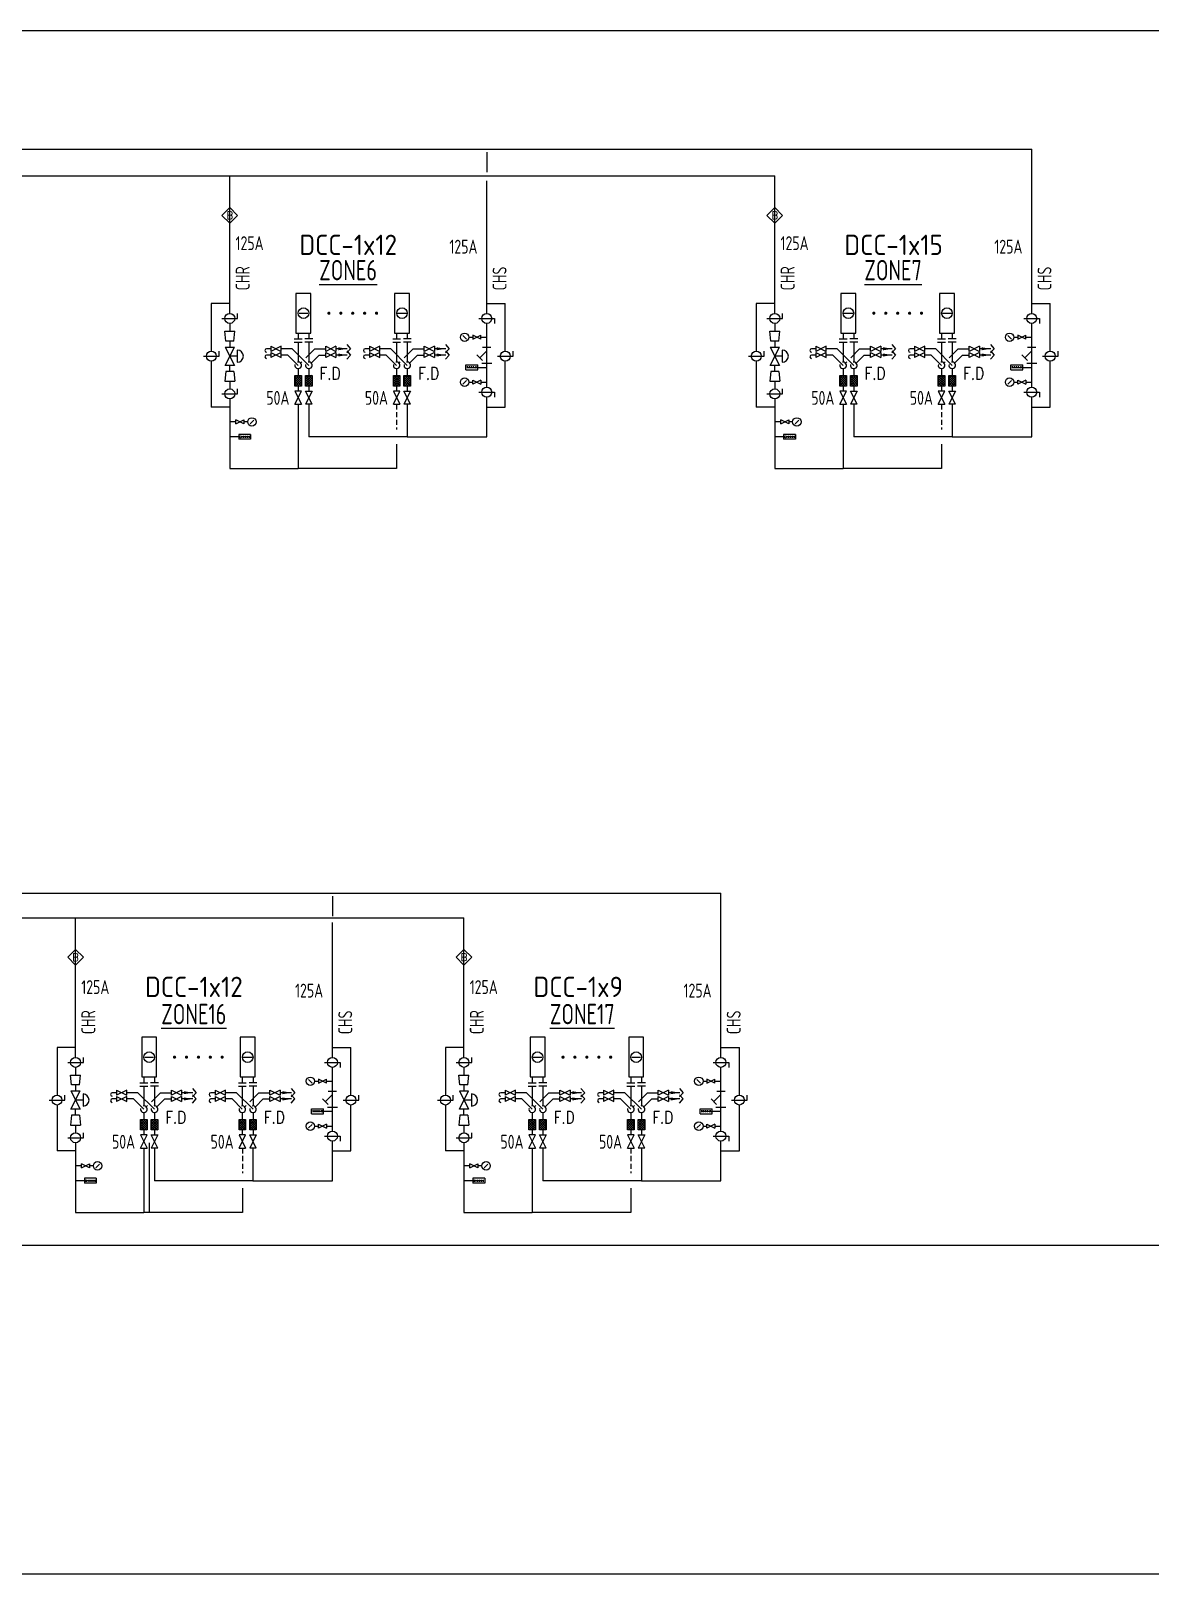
# Model space of a CAD drawing. Header units: millimetres. Extents: x 4929 to 7191, y -208 to 1486.
# Drawn here: x 5964.9 to 6239.9, y 722.6 to 1101.9 of the extents above; entities that cross this region are included whole.
import ezdxf
from ezdxf.enums import TextEntityAlignment as Align

# ---------------------------------------------------------------- set-up
doc = ezdxf.new("R2010")
doc.units = ezdxf.units.MM
doc.linetypes.add('HIDDEN', pattern=[9.525, 6.35, -3.175])
doc.linetypes.add('HIDDEN2', pattern=[0.1875, 0.125, -0.0625])
for name, color, linetype in [('0-CHR-中溫', 30, 'Continuous'), ('0-CHS-中溫', 3, 'Continuous'), ('A-DETL-01', 1, 'Continuous'), ('M-CEQPM-TEXT', 3, 'Continuous'), ('M-CPIPE-TEXT', 3, 'Continuous'), ('M-CPIPE-VAVE', 2, 'Continuous'), ('M-CWTR-PIPE', 130, 'Continuous'), ('M-HVAC-CMAH', 3, 'Continuous'), ('M-PIPE-CHWR20', 110, 'Continuous'), ('U-PCW-VALVE', 2, 'Continuous')]:
    doc.layers.add(name, color=color, linetype=linetype)
doc.styles.add('AA-TXT', font='isocp.shx', dxfattribs={"bigfont": 'chineset.shx'})
doc.styles.add('STDTEXT', font='simplex.shx', dxfattribs={"bigfont": 'china.shx'})

# ---------------------------------------------------------------- blocks, each defined once
blk = doc.blocks.new('DIM3')
blk.add_solid([(40, -6.7), (40, 6.7), (0, 0)])
blk = doc.blocks.new('DCC PIPE')
at = {"layer": 'U-PCW-VALVE'}
h = blk.add_hatch(dxfattribs=at)
h.set_pattern_fill('ANSI37', color=256, scale=2.66144, angle=90, style=0)
h.set_pattern_definition([(135, (188.80367, -130.49455), (-0.2352403, -0.2352403), []), (225, (188.80367, -130.49455), (0.2352403, -0.2352403), [])])
h.paths.add_polyline_path([(-0.67, 3.67), (-0.67, 5.8), (0.67, 5.8), (0.67, 3.67)])
h = blk.add_hatch(dxfattribs=at)
h.set_pattern_fill('ANSI37', color=256, scale=2.66144, angle=90, style=0)
h.set_pattern_definition([(135, (190.9487, -130.49455), (-0.2352403, -0.2352403), []), (225, (190.9487, -130.49455), (0.2352403, -0.2352403), [])])
h.paths.add_polyline_path([(1.48, 3.67), (1.48, 5.8), (2.81, 5.8), (2.81, 3.67)])
h = blk.add_hatch(dxfattribs=at)
h.set_pattern_fill('ANSI37', color=256, scale=2.66144, angle=90, style=0)
h.set_pattern_definition([(135, (208.65864, -130.49455), (-0.2352403, -0.2352403), []), (225, (208.65864, -130.49455), (0.2352403, -0.2352403), [])])
h.paths.add_polyline_path([(19.19, 3.67), (19.19, 5.8), (20.52, 5.8), (20.52, 3.67)])
h = blk.add_hatch(dxfattribs=at)
h.set_pattern_fill('ANSI37', color=256, scale=2.66144, angle=90, style=0)
h.set_pattern_definition([(135, (210.80367, -130.49455), (-0.2352403, -0.2352403), []), (225, (210.80367, -130.49455), (0.2352403, -0.2352403), [])])
h.paths.add_polyline_path([(21.33, 3.67), (21.33, 5.8), (22.67, 5.8), (22.67, 3.67)])
at = {"layer": '0-CHR-中溫', "ltscale": 1000}
for p, q in [((0, 12.53), (0, 8.51)), ((19.85, 12.53), (19.85, 8.51)), ((0, 7.18), (0, 5.8)), ((19.85, 7.18), (19.85, 5.8)), ((0, 3.67), (0, 2.67)), ((19.85, 3.67), (19.85, 2.67))]:
    blk.add_line(p, q, dxfattribs=at)
for centre in [(0, 7.84), (19.85, 7.84)]:
    blk.add_arc(centre, 0.667, 167.3219, 102.6781, dxfattribs=at)
at = {"layer": '0-CHS-中溫', "ltscale": 1000}
for p, q in [((2.15, 12.53), (2.15, 8.51)), ((22, 12.53), (22, 8.51)), ((2.15, 7.18), (2.15, 5.8)), ((22, 7.18), (22, 5.8)), ((2.15, 3.67), (2.15, 2.67)), ((22, 3.67), (22, 2.67))]:
    blk.add_line(p, q, dxfattribs=at)
for centre in [(2.15, 7.84), (22, 7.84)]:
    blk.add_arc(centre, 0.667, 167.3219, 102.6781, dxfattribs=at)
at = {"layer": 'M-CPIPE-VAVE'}
for p, q in [((-5.47, 11.18), (-6.35, 11.18)), ((-5.47, 9.92), (-6.35, 9.92)), ((-3.4, 11.7), (-5.47, 10.66)), ((-5.47, 11.7), (-3.4, 10.66)), ((-5.47, 11.7), (-5.47, 10.66)), ((-3.4, 10.44), (-5.47, 9.41)), ((-5.47, 10.44), (-3.4, 9.41)), ((-5.47, 10.44), (-5.47, 9.41)), ((-3.4, 10.66), (-3.4, 11.7)), ((-1.19, 11.18), (-3.4, 11.18)), ((-3.4, 9.41), (-3.4, 10.44)), ((-2.08, 9.92), (-3.4, 9.92)), ((0, 7.84), (-2.08, 9.92)), ((2.15, 7.84), (-1.19, 11.18)), ((1.53, 9.37), (3.34, 11.18)), ((2.62, 8.31), (4.23, 9.92)), ((3.34, 11.18), (5.55, 11.18)), ((4.23, 9.92), (5.55, 9.92)), ((5.55, 10.66), (5.55, 11.7)), ((7.62, 11.7), (5.55, 10.66)), ((5.55, 11.7), (7.62, 10.66)), ((5.55, 9.41), (5.55, 10.44)), ((7.62, 10.44), (5.55, 9.41)), ((5.55, 10.44), (7.62, 9.41)), ((7.62, 11.7), (7.62, 10.66)), ((9.89, 11.18), (7.62, 11.18)), ((7.62, 10.44), (7.62, 9.41)), ((9.89, 9.92), (7.62, 9.92)), ((9.81, 12.03), (10.58, 11.18)), ((9.81, 10.33), (10.58, 11.18)), ((9.81, 10.77), (10.58, 9.92)), ((9.81, 9.07), (10.58, 9.92)), ((14.38, 11.18), (13.5, 11.18)), ((14.38, 9.92), (13.5, 9.92)), ((16.45, 11.7), (14.38, 10.66)), ((14.38, 11.7), (16.45, 10.66)), ((14.38, 11.7), (14.38, 10.66)), ((16.45, 10.44), (14.38, 9.41)), ((14.38, 10.44), (16.45, 9.41)), ((14.38, 10.44), (14.38, 9.41)), ((16.45, 10.66), (16.45, 11.7)), ((18.66, 11.18), (16.45, 11.18)), ((16.45, 9.41), (16.45, 10.44)), ((17.77, 9.92), (16.45, 9.92)), ((19.85, 7.84), (17.77, 9.92)), ((22, 7.84), (18.66, 11.18)), ((21.38, 9.37), (23.19, 11.18)), ((22.47, 8.31), (24.08, 9.92)), ((23.19, 11.18), (25.4, 11.18)), ((24.08, 9.92), (25.4, 9.92)), ((25.4, 10.66), (25.4, 11.7)), ((27.47, 11.7), (25.4, 10.66)), ((25.4, 11.7), (27.47, 10.66)), ((25.4, 9.41), (25.4, 10.44)), ((27.47, 10.44), (25.4, 9.41)), ((25.4, 10.44), (27.47, 9.41)), ((27.47, 11.7), (27.47, 10.66)), ((29.74, 11.18), (27.47, 11.18)), ((27.47, 10.44), (27.47, 9.41)), ((29.74, 9.92), (27.47, 9.92)), ((29.67, 12.03), (30.44, 11.18)), ((29.67, 10.33), (30.44, 11.18)), ((29.67, 10.77), (30.44, 9.92)), ((29.67, 9.07), (30.44, 9.92)), ((0.47, 8.31), (0.74, 8.58)), ((20.33, 8.31), (20.59, 8.58))]:
    blk.add_line(p, q, dxfattribs=at)
for centre in [(-6.35, 10.83), (-6.35, 9.57), (13.5, 10.83), (13.5, 9.57)]:
    blk.add_arc(centre, 0.35, 90, 270, dxfattribs=at)
at = {"layer": 'M-CWTR-PIPE'}
for p, q in [((0.18, 18.35), (1.96, 18.35)), ((20.04, 18.35), (21.82, 18.35)), ((-0.8, 13.17), (0.8, 13.17)), ((0, 14.35), (0, 13.17)), ((2.95, 13.17), (1.35, 13.17)), ((2.15, 14.35), (2.15, 13.17)), ((19.05, 13.17), (20.65, 13.17)), ((19.85, 14.35), (19.85, 13.17)), ((22.8, 13.17), (21.2, 13.17)), ((22, 14.35), (22, 13.17))]:
    blk.add_line(p, q, dxfattribs=at)
for points in [[(2.57, 14.35), (2.57, 22.35), (-0.43, 22.35), (-0.43, 14.35)], [(22.43, 14.35), (22.43, 22.35), (19.43, 22.35), (19.43, 14.35)]]:
    blk.add_lwpolyline(points, close=True, dxfattribs=at)
for centre in [(1.07, 18.35), (20.93, 18.35)]:
    blk.add_circle(centre, 1.07, dxfattribs=at)
at = {"layer": 'M-HVAC-CMAH', "const_width": 0.32}
for points in [[(6.36, 18.34, 1), (6.04, 18.34, 1)], [(8.76, 18.34, 1), (8.44, 18.34, 1)], [(11.16, 18.34, 1), (10.84, 18.34, 1)], [(13.56, 18.34, 1), (13.24, 18.34, 1)], [(15.96, 18.34, 1), (15.64, 18.34, 1)]]:
    blk.add_lwpolyline(points, format="xyb", close=True, dxfattribs=at)
at = {"layer": 'U-PCW-VALVE'}
for p, q in [((-0.8, 12.53), (0.8, 12.53)), ((2.95, 12.53), (1.35, 12.53)), ((19.05, 12.53), (20.65, 12.53)), ((22.8, 12.53), (21.2, 12.53)), ((-0.67, 5.8), (0.67, 5.8)), ((-0.67, 3.67), (-0.67, 5.8)), ((0.67, 3.67), (-0.67, 3.67)), ((0.67, 5.8), (0.67, 3.67)), ((1.48, 5.8), (2.81, 5.8)), ((1.48, 3.67), (1.48, 5.8)), ((2.81, 3.67), (1.48, 3.67)), ((2.81, 5.8), (2.81, 3.67)), ((19.19, 5.8), (20.52, 5.8)), ((19.19, 3.67), (19.19, 5.8)), ((20.52, 3.67), (19.19, 3.67)), ((20.52, 5.8), (20.52, 3.67)), ((21.33, 5.8), (22.67, 5.8)), ((21.33, 3.67), (21.33, 5.8)), ((22.67, 3.67), (21.33, 3.67)), ((22.67, 5.8), (22.67, 3.67)), ((0.67, 2.67), (-0.67, 2.67)), ((-0.67, 0), (0.67, 2.67)), ((-0.67, 2.67), (0.67, 0)), ((-0.67, 0), (0.67, 0)), ((1.48, 2.67), (2.81, 2.67)), ((2.81, 2.67), (1.48, 0)), ((2.81, 0), (1.48, 2.67)), ((2.81, 0), (1.48, 0)), ((20.52, 2.67), (19.19, 2.67)), ((19.19, 2.67), (20.52, 0)), ((19.19, 0), (20.52, 2.67)), ((19.19, 0), (20.52, 0)), ((21.33, 2.67), (22.67, 2.67)), ((22.67, 0), (21.33, 2.67)), ((22.67, 2.67), (21.33, 0)), ((22.67, 0), (21.33, 0))]:
    blk.add_line(p, q, dxfattribs=at)
at = {"layer": 'M-CPIPE-VAVE', "linetype": 'HIDDEN2', "xscale": -0.04545454545450411, "yscale": 0.04545454545450411, "zscale": 0.045454545454545}
for p in [(9.89, 11.18), (9.89, 9.92), (29.74, 11.18), (29.74, 9.92)]:
    blk.add_blockref('DIM3', p, dxfattribs=at)

msp = doc.modelspace()

# ---------------------------------------------------------------- linework, layer by layer
at = {"layer": '0-CHR-中溫', "ltscale": 1000}
for p, q in [((5183.71, 1066.26), (6147.72, 1066.27)), ((5254.02, 1066.26), (6147.73, 1066.26)), ((6013.8, 1032.41), (6013.8, 1066.28)), ((6147.72, 1032.41), (6147.72, 1066.27)), ((6009.26, 1034.88), (6009.26, 1023.18)), ((6013.8, 1034.88), (6009.26, 1034.88)), ((6143.17, 1034.88), (6143.17, 1023.18)), ((6147.72, 1034.88), (6143.17, 1034.88)), ((6013.8, 1030), (6013.8, 1028.12)), ((6147.72, 1030), (6147.72, 1028.12)), ((6013.8, 1025.68), (6013.8, 1024.21)), ((6147.72, 1025.68), (6147.72, 1024.21)), ((6009.26, 1020.74), (6009.26, 1009.45)), ((6143.17, 1020.74), (6143.17, 1009.45)), ((6013.8, 1018.23), (6013.8, 1019.7)), ((6147.72, 1018.23), (6147.72, 1019.7)), ((6013.8, 1015.79), (6013.8, 1013.91)), ((6147.72, 1015.79), (6147.72, 1013.91)), ((6013.8, 1009.45), (6009.26, 1009.45)), ((6013.8, 1011.47), (6013.8, 994.33)), ((6030.59, 1010.14), (6030.59, 994.33)), ((6147.72, 1009.45), (6143.17, 1009.45)), ((6147.72, 1011.47), (6147.72, 994.33)), ((6164.5, 1010.14), (6164.5, 994.33)), ((6054.8, 1000.3), (6054.8, 994.33)), ((6188.71, 1000.3), (6188.71, 994.33)), ((6013.8, 994.33), (6030.59, 994.33)), ((6054.8, 994.33), (6030.59, 994.33)), ((6147.72, 994.33), (6164.5, 994.33)), ((6188.71, 994.33), (6164.5, 994.33)), ((5086.07, 883.92), (6071.34, 883.91)), ((5975.89, 849.57), (5975.89, 883.91)), ((6071.34, 849.57), (6071.34, 883.91)), ((5971.34, 852.04), (5971.34, 840.34)), ((5975.89, 852.04), (5971.34, 852.04)), ((6066.79, 852.04), (6066.79, 840.34)), ((6071.34, 852.04), (6066.79, 852.04)), ((5975.89, 847.17), (5975.89, 845.28)), ((6071.34, 847.17), (6071.34, 845.28)), ((5975.89, 842.84), (5975.89, 841.37)), ((6071.34, 842.84), (6071.34, 841.37)), ((5971.34, 837.9), (5971.34, 826.61)), ((5975.89, 835.39), (5975.89, 836.86)), ((6066.79, 837.9), (6066.79, 826.61)), ((6071.34, 835.39), (6071.34, 836.86)), ((5975.89, 832.95), (5975.89, 831.07)), ((6071.34, 832.95), (6071.34, 831.07)), ((5975.88, 828.63), (5975.88, 811.49)), ((5992.67, 827.3), (5992.67, 811.49)), ((5993.99, 828.63), (5993.99, 811.49)), ((6071.34, 828.63), (6071.34, 811.49)), ((6088.12, 827.3), (6088.12, 811.49)), ((5975.89, 826.61), (5971.34, 826.61)), ((6071.34, 826.61), (6066.79, 826.61)), ((6016.88, 817.46), (6016.88, 811.49)), ((6112.33, 817.46), (6112.33, 811.49)), ((5975.89, 811.49), (5992.67, 811.49)), ((6016.88, 811.49), (5992.67, 811.49)), ((6071.34, 811.49), (6088.12, 811.49)), ((6112.33, 811.49), (6088.12, 811.49))]:
    msp.add_line(p, q, dxfattribs=at)
at = {"layer": '0-CHR-中溫'}
for p, q in [((6011.88, 1056.57), (6013.8, 1058.49)), ((6013.8, 1058.49), (6015.73, 1056.57)), ((6145.8, 1056.57), (6147.73, 1058.49)), ((6147.73, 1058.49), (6149.65, 1056.57)), ((6011.88, 1056.57), (6013.8, 1054.64)), ((6015.73, 1056.57), (6013.8, 1054.64)), ((6145.8, 1056.57), (6147.73, 1054.64)), ((6149.65, 1056.57), (6147.73, 1054.64)), ((5973.96, 874.21), (5975.89, 876.14)), ((5973.96, 874.21), (5975.89, 872.29)), ((5975.89, 876.14), (5977.81, 874.21)), ((5977.81, 874.21), (5975.89, 872.29)), ((6069.41, 874.22), (6071.34, 876.15)), ((6069.41, 874.22), (6071.34, 872.3)), ((6071.34, 876.15), (6073.26, 874.22)), ((6073.26, 874.22), (6071.34, 872.3))]:
    msp.add_line(p, q, dxfattribs=at)
at = {"layer": '0-CHS-中溫', "ltscale": 1000}
for p, q in [((5174.11, 1072.8), (6210.85, 1072.8)), ((6076.94, 1072.08), (6076.94, 1067.2)), ((6210.85, 1032.44), (6210.85, 1072.8)), ((6076.94, 1032.44), (6076.94, 1065.08)), ((6076.94, 1034.88), (6081.49, 1034.88)), ((6081.49, 1023.18), (6081.49, 1034.88)), ((6210.85, 1034.88), (6215.4, 1034.88)), ((6215.4, 1023.18), (6215.4, 1034.88)), ((6076.94, 1014.33), (6076.94, 1030)), ((6210.85, 1014.33), (6210.85, 1030)), ((6081.49, 1009.45), (6081.49, 1020.74)), ((6215.4, 1009.45), (6215.4, 1020.74)), ((6033.2, 1010.14), (6033.2, 1002.13)), ((6057.42, 1010.14), (6057.42, 1002.13)), ((6076.94, 1002.13), (6076.94, 1011.89)), ((6076.94, 1009.45), (6081.49, 1009.45)), ((6167.11, 1010.14), (6167.11, 1002.13)), ((6191.33, 1010.14), (6191.33, 1002.13)), ((6210.85, 1002.13), (6210.85, 1011.89)), ((6210.85, 1009.45), (6215.4, 1009.45)), ((6057.42, 1002.13), (6033.2, 1002.13)), ((6057.42, 1002.13), (6076.94, 1002.13)), ((6191.33, 1002.13), (6167.11, 1002.13)), ((6191.33, 1002.13), (6210.85, 1002.13)), ((5086.07, 889.97), (6134.47, 889.97)), ((6039.02, 889.24), (6039.02, 884.36)), ((6134.47, 849.6), (6134.47, 889.97)), ((6039.02, 849.6), (6039.02, 882.78)), ((6039.02, 852.04), (6043.57, 852.04)), ((6043.57, 840.34), (6043.57, 852.04)), ((6134.47, 852.04), (6139.02, 852.04)), ((6139.02, 840.34), (6139.02, 852.04)), ((6039.02, 831.49), (6039.02, 847.17)), ((6134.47, 831.49), (6134.47, 847.17)), ((6043.57, 826.61), (6043.57, 837.9)), ((6139.02, 826.61), (6139.02, 837.9)), ((5995.28, 827.3), (5995.28, 819.29)), ((6019.5, 827.3), (6019.5, 819.29)), ((6039.02, 819.29), (6039.02, 829.05)), ((6090.73, 827.3), (6090.73, 819.29)), ((6114.95, 827.3), (6114.95, 819.29)), ((6134.47, 819.29), (6134.47, 829.05)), ((6039.02, 826.61), (6043.57, 826.61)), ((6134.47, 826.61), (6139.02, 826.61)), ((6019.5, 819.29), (5995.28, 819.29)), ((6019.5, 819.29), (6039.02, 819.29)), ((6114.95, 819.29), (6090.73, 819.29)), ((6114.95, 819.29), (6134.47, 819.29))]:
    msp.add_line(p, q, dxfattribs=at)
at = {"layer": 'A-DETL-01', "linetype": 'Continuous'}
for p, q in [((6522.53, 1101.91), (5256.29, 1101.91)), ((6521.33, 803.41), (5253.33, 803.41)), ((6521, 722.61), (5253.33, 722.61))]:
    msp.add_line(p, q, dxfattribs=at)
at = {"layer": 'M-PIPE-CHWR20', "ltscale": 0.1}
for p, q in [((6012.83, 1025.68), (6012.58, 1028.12)), ((6012.58, 1028.12), (6015.03, 1028.12)), ((6014.78, 1025.68), (6015.03, 1028.12)), ((6146.74, 1025.68), (6146.49, 1028.12)), ((6146.49, 1028.12), (6148.94, 1028.12)), ((6148.69, 1025.68), (6148.94, 1028.12)), ((6014.78, 1025.68), (6012.83, 1025.68)), ((6148.69, 1025.68), (6146.74, 1025.68)), ((6012.83, 1018.23), (6012.58, 1015.79)), ((6014.78, 1018.23), (6012.83, 1018.23)), ((6014.78, 1018.23), (6015.03, 1015.79)), ((6146.74, 1018.23), (6146.49, 1015.79)), ((6148.69, 1018.23), (6146.74, 1018.23)), ((6148.69, 1018.23), (6148.94, 1015.79)), ((6012.58, 1015.79), (6015.03, 1015.79)), ((6146.49, 1015.79), (6148.94, 1015.79)), ((5974.91, 842.84), (5974.66, 845.28)), ((5974.66, 845.28), (5977.11, 845.28)), ((5976.86, 842.84), (5974.91, 842.84)), ((5976.86, 842.84), (5977.11, 845.28)), ((6070.36, 842.84), (6070.11, 845.28)), ((6070.11, 845.28), (6072.56, 845.28)), ((6072.31, 842.84), (6070.36, 842.84)), ((6072.31, 842.84), (6072.56, 845.28)), ((5974.91, 835.39), (5974.66, 832.95)), ((5976.86, 835.39), (5974.91, 835.39)), ((5976.86, 835.39), (5977.11, 832.95)), ((6070.36, 835.39), (6070.11, 832.95)), ((6072.31, 835.39), (6070.36, 835.39)), ((6072.31, 835.39), (6072.56, 832.95)), ((5974.66, 832.95), (5977.11, 832.95)), ((6070.11, 832.95), (6072.56, 832.95))]:
    msp.add_line(p, q, dxfattribs=at)
at = {"layer": 'M-PIPE-CHWR20', "linetype": 'HIDDEN', "ltscale": 0.2}
for p, q in [((6054.8, 1010.14), (6054.8, 1003.96)), ((6188.71, 1010.14), (6188.71, 1003.96)), ((6016.88, 827.3), (6016.88, 821.12)), ((6112.33, 827.3), (6112.33, 821.12))]:
    msp.add_line(p, q, dxfattribs=at)
at = {"layer": 'U-PCW-VALVE'}
for p, q in [((6015.73, 1031.22), (6015.73, 1032.45)), ((6149.64, 1031.22), (6149.64, 1032.45)), ((6011.88, 1031.22), (6015.73, 1031.22)), ((6075.01, 1031.22), (6078.87, 1031.22)), ((6078.87, 1031.22), (6078.87, 1030)), ((6145.79, 1031.22), (6149.64, 1031.22)), ((6208.92, 1031.22), (6212.78, 1031.22)), ((6212.78, 1031.22), (6212.78, 1030)), ((6012.68, 1024.21), (6014.93, 1024.21)), ((6012.68, 1019.7), (6014.93, 1024.21)), ((6012.68, 1024.21), (6014.93, 1019.7)), ((6071.96, 1026.14), (6071.06, 1027.04)), ((6072.54, 1026.59), (6073.52, 1026.59)), ((6073.52, 1027.08), (6073.52, 1026.1)), ((6075.47, 1026.1), (6073.52, 1027.08)), ((6073.52, 1026.1), (6075.47, 1027.08)), ((6075.47, 1026.1), (6075.47, 1027.08)), ((6075.47, 1026.59), (6076.94, 1026.59)), ((6075.92, 1024.15), (6077.96, 1024.15)), ((6146.59, 1024.21), (6148.84, 1024.21)), ((6146.59, 1019.7), (6148.84, 1024.21)), ((6146.59, 1024.21), (6148.84, 1019.7)), ((6205.87, 1026.14), (6204.97, 1027.04)), ((6206.46, 1026.59), (6207.43, 1026.59)), ((6207.43, 1027.08), (6207.43, 1026.1)), ((6209.38, 1026.1), (6207.43, 1027.08)), ((6207.43, 1026.1), (6209.38, 1027.08)), ((6209.38, 1026.1), (6209.38, 1027.08)), ((6209.38, 1026.59), (6210.85, 1026.59)), ((6209.83, 1024.15), (6211.87, 1024.15)), ((6007.33, 1021.96), (6011.18, 1021.96)), ((6011.18, 1021.96), (6011.18, 1023.18)), ((6015.65, 1021.96), (6013.8, 1021.96)), ((6015.65, 1023.45), (6015.65, 1020.5)), ((6074.52, 1022.27), (6075.9, 1020.89)), ((6074.52, 1022.27), (6075.9, 1020.89)), ((6076.94, 1023.31), (6075.21, 1021.58)), ((6079.56, 1021.96), (6083.42, 1021.96)), ((6083.42, 1021.96), (6083.42, 1023.18)), ((6141.24, 1021.96), (6145.1, 1021.96)), ((6145.1, 1021.96), (6145.1, 1023.18)), ((6149.56, 1021.96), (6147.72, 1021.96)), ((6149.56, 1023.45), (6149.56, 1020.5)), ((6208.43, 1022.27), (6209.81, 1020.89)), ((6208.43, 1022.27), (6209.81, 1020.89)), ((6210.85, 1023.31), (6209.12, 1021.58)), ((6213.47, 1021.96), (6217.33, 1021.96)), ((6217.33, 1021.96), (6217.33, 1023.18)), ((6014.93, 1019.7), (6012.68, 1019.7)), ((6071.82, 1018.6), (6071.82, 1019.83)), ((6071.82, 1018.6), (6071.82, 1019.83)), ((6071.82, 1019.83), (6074.77, 1019.83)), ((6071.82, 1019.83), (6074.77, 1019.83)), ((6071.82, 1018.6), (6074.77, 1018.6)), ((6071.82, 1018.6), (6074.77, 1018.6)), ((6072.08, 1019.21), (6074.1, 1019.21)), ((6072.08, 1019.21), (6074.1, 1019.21)), ((6072.22, 1018.97), (6072.22, 1019.46)), ((6072.22, 1018.97), (6072.22, 1019.46)), ((6072.71, 1018.97), (6072.71, 1019.46)), ((6072.71, 1018.97), (6072.71, 1019.46)), ((6073.2, 1018.97), (6073.2, 1019.46)), ((6073.2, 1018.97), (6073.2, 1019.46)), ((6073.69, 1018.97), (6073.69, 1019.46)), ((6073.69, 1018.97), (6073.69, 1019.46)), ((6074.77, 1018.6), (6074.77, 1019.83)), ((6074.77, 1018.6), (6074.77, 1019.83)), ((6074.77, 1019.21), (6076.94, 1019.21)), ((6074.77, 1019.21), (6076.94, 1019.21)), ((6075.72, 1020.25), (6078.16, 1020.25)), ((6075.92, 1020.25), (6077.96, 1020.25)), ((6148.84, 1019.7), (6146.59, 1019.7)), ((6205.74, 1018.6), (6205.74, 1019.83)), ((6205.74, 1018.6), (6205.74, 1019.83)), ((6205.74, 1019.83), (6208.68, 1019.83)), ((6205.74, 1019.83), (6208.68, 1019.83)), ((6205.74, 1018.6), (6208.68, 1018.6)), ((6205.74, 1018.6), (6208.68, 1018.6)), ((6205.99, 1019.21), (6208.01, 1019.21)), ((6205.99, 1019.21), (6208.01, 1019.21)), ((6206.13, 1018.97), (6206.13, 1019.46)), ((6206.13, 1018.97), (6206.13, 1019.46)), ((6206.62, 1018.97), (6206.62, 1019.46)), ((6206.62, 1018.97), (6206.62, 1019.46)), ((6207.11, 1018.97), (6207.11, 1019.46)), ((6207.11, 1018.97), (6207.11, 1019.46)), ((6207.6, 1018.97), (6207.6, 1019.46)), ((6207.6, 1018.97), (6207.6, 1019.46)), ((6208.68, 1018.6), (6208.68, 1019.83)), ((6208.68, 1018.6), (6208.68, 1019.83)), ((6208.68, 1019.21), (6210.85, 1019.21)), ((6208.68, 1019.21), (6210.85, 1019.21)), ((6209.63, 1020.25), (6212.07, 1020.25)), ((6209.83, 1020.25), (6211.87, 1020.25)), ((6015.73, 1012.69), (6015.73, 1013.91)), ((6071.96, 1016), (6071.06, 1015.11)), ((6072.54, 1015.56), (6073.52, 1015.56)), ((6073.52, 1015.07), (6073.52, 1016.04)), ((6075.47, 1016.04), (6073.52, 1015.07)), ((6073.52, 1016.04), (6075.47, 1015.07)), ((6075.01, 1013.11), (6078.87, 1013.11)), ((6075.47, 1016.04), (6075.47, 1015.07)), ((6075.47, 1015.56), (6076.94, 1015.56)), ((6078.87, 1013.11), (6078.87, 1011.88)), ((6149.64, 1012.69), (6149.64, 1013.91)), ((6205.87, 1016), (6204.97, 1015.11)), ((6206.46, 1015.56), (6207.43, 1015.56)), ((6207.43, 1015.07), (6207.43, 1016.04)), ((6209.38, 1016.04), (6207.43, 1015.07)), ((6207.43, 1016.04), (6209.38, 1015.07)), ((6208.92, 1013.11), (6212.78, 1013.11)), ((6209.38, 1016.04), (6209.38, 1015.07)), ((6209.38, 1015.56), (6210.85, 1015.56)), ((6212.78, 1013.11), (6212.78, 1011.88)), ((6011.88, 1012.69), (6015.73, 1012.69)), ((6145.79, 1012.69), (6149.64, 1012.69)), ((6015.27, 1005.79), (6013.8, 1005.79)), ((6015.27, 1005.3), (6015.27, 1006.28)), ((6015.27, 1005.3), (6017.22, 1006.28)), ((6017.22, 1005.3), (6015.27, 1006.28)), ((6017.22, 1006.28), (6017.22, 1005.3)), ((6018.2, 1005.79), (6017.22, 1005.79)), ((6018.79, 1005.34), (6019.69, 1006.24)), ((6149.18, 1005.79), (6147.72, 1005.79)), ((6149.18, 1005.3), (6149.18, 1006.28)), ((6149.18, 1005.3), (6151.13, 1006.28)), ((6151.13, 1005.3), (6149.18, 1006.28)), ((6151.13, 1006.28), (6151.13, 1005.3)), ((6152.11, 1005.79), (6151.13, 1005.79)), ((6152.7, 1005.34), (6153.6, 1006.24)), ((6015.98, 1002.13), (6013.8, 1002.13)), ((6015.98, 1002.13), (6013.8, 1002.13)), ((6015.98, 1002.74), (6015.98, 1001.52)), ((6015.98, 1002.74), (6015.98, 1001.52)), ((6018.92, 1002.74), (6015.98, 1002.74)), ((6018.92, 1002.74), (6015.98, 1002.74)), ((6018.92, 1001.52), (6015.98, 1001.52)), ((6018.92, 1001.52), (6015.98, 1001.52)), ((6018.67, 1002.13), (6016.65, 1002.13)), ((6018.67, 1002.13), (6016.65, 1002.13)), ((6017.05, 1002.38), (6017.05, 1001.89)), ((6017.05, 1002.38), (6017.05, 1001.89)), ((6017.54, 1002.38), (6017.54, 1001.89)), ((6017.54, 1002.38), (6017.54, 1001.89)), ((6018.04, 1002.38), (6018.04, 1001.89)), ((6018.04, 1002.38), (6018.04, 1001.89)), ((6018.53, 1002.38), (6018.53, 1001.89)), ((6018.53, 1002.38), (6018.53, 1001.89)), ((6018.92, 1002.74), (6018.92, 1001.52)), ((6018.92, 1002.74), (6018.92, 1001.52)), ((6149.89, 1002.13), (6147.72, 1002.13)), ((6149.89, 1002.13), (6147.72, 1002.13)), ((6149.89, 1002.74), (6149.89, 1001.52)), ((6149.89, 1002.74), (6149.89, 1001.52)), ((6152.83, 1002.74), (6149.89, 1002.74)), ((6152.83, 1002.74), (6149.89, 1002.74)), ((6152.83, 1001.52), (6149.89, 1001.52)), ((6152.83, 1001.52), (6149.89, 1001.52)), ((6152.58, 1002.13), (6150.56, 1002.13)), ((6152.58, 1002.13), (6150.56, 1002.13)), ((6150.97, 1002.38), (6150.97, 1001.89)), ((6150.97, 1002.38), (6150.97, 1001.89)), ((6151.46, 1002.38), (6151.46, 1001.89)), ((6151.46, 1002.38), (6151.46, 1001.89)), ((6151.95, 1002.38), (6151.95, 1001.89)), ((6151.95, 1002.38), (6151.95, 1001.89)), ((6152.44, 1002.38), (6152.44, 1001.89)), ((6152.44, 1002.38), (6152.44, 1001.89)), ((6152.83, 1002.74), (6152.83, 1001.52)), ((6152.83, 1002.74), (6152.83, 1001.52)), ((5973.96, 848.38), (5977.81, 848.38)), ((5977.81, 848.38), (5977.81, 849.61)), ((6037.09, 848.38), (6040.95, 848.38)), ((6040.95, 848.38), (6040.95, 847.16)), ((6069.41, 848.38), (6073.26, 848.38)), ((6073.26, 848.38), (6073.26, 849.61)), ((6132.54, 848.38), (6136.4, 848.38)), ((6136.4, 848.38), (6136.4, 847.16)), ((6034.04, 843.3), (6033.14, 844.2)), ((6034.63, 843.75), (6035.6, 843.75)), ((6035.6, 844.24), (6035.6, 843.26)), ((6037.55, 843.26), (6035.6, 844.24)), ((6035.6, 843.26), (6037.55, 844.24)), ((6037.55, 843.26), (6037.55, 844.24)), ((6037.55, 843.75), (6039.02, 843.75)), ((6129.49, 843.3), (6128.59, 844.2)), ((6130.08, 843.75), (6131.05, 843.75)), ((6131.05, 844.24), (6131.05, 843.26)), ((6133, 843.26), (6131.05, 844.24)), ((6131.05, 843.26), (6133, 844.24)), ((6133, 843.26), (6133, 844.24)), ((6133, 843.75), (6134.47, 843.75)), ((5969.41, 839.12), (5973.27, 839.12)), ((5973.27, 839.12), (5973.27, 840.34)), ((5974.76, 841.37), (5977.01, 841.37)), ((5974.76, 836.86), (5977.01, 841.37)), ((5974.76, 841.37), (5977.01, 836.86)), ((5977.73, 839.12), (5975.89, 839.12)), ((5977.73, 840.62), (5977.73, 837.66)), ((6036.6, 839.43), (6037.98, 838.05)), ((6036.6, 839.43), (6037.98, 838.05)), ((6039.02, 840.47), (6037.29, 838.74)), ((6038, 841.31), (6040.04, 841.31)), ((6041.64, 839.12), (6045.5, 839.12)), ((6045.5, 839.12), (6045.5, 840.34)), ((6064.86, 839.12), (6068.72, 839.12)), ((6068.72, 839.12), (6068.72, 840.34)), ((6070.21, 841.37), (6072.46, 841.37)), ((6070.21, 836.86), (6072.46, 841.37)), ((6070.21, 841.37), (6072.46, 836.86)), ((6073.18, 839.12), (6071.34, 839.12)), ((6073.18, 840.62), (6073.18, 837.66)), ((6132.05, 839.43), (6133.43, 838.05)), ((6132.05, 839.43), (6133.43, 838.05)), ((6134.47, 840.47), (6132.74, 838.74)), ((6133.45, 841.31), (6135.49, 841.31)), ((6137.09, 839.12), (6140.95, 839.12)), ((6140.95, 839.12), (6140.95, 840.34)), ((5977.01, 836.86), (5974.76, 836.86)), ((6033.91, 835.76), (6033.91, 836.99)), ((6033.91, 835.76), (6033.91, 836.99)), ((6033.91, 836.99), (6036.85, 836.99)), ((6033.91, 836.99), (6036.85, 836.99)), ((6033.91, 835.76), (6036.85, 835.76)), ((6033.91, 835.76), (6036.85, 835.76)), ((6034.16, 836.38), (6036.18, 836.38)), ((6034.16, 836.38), (6036.18, 836.38)), ((6034.3, 836.13), (6034.3, 836.62)), ((6034.3, 836.13), (6034.3, 836.62)), ((6034.79, 836.13), (6034.79, 836.62)), ((6034.79, 836.13), (6034.79, 836.62)), ((6035.28, 836.13), (6035.28, 836.62)), ((6035.28, 836.13), (6035.28, 836.62)), ((6035.77, 836.13), (6035.77, 836.62)), ((6035.77, 836.13), (6035.77, 836.62)), ((6036.85, 835.76), (6036.85, 836.99)), ((6036.85, 835.76), (6036.85, 836.99)), ((6036.85, 836.38), (6039.02, 836.38)), ((6036.85, 836.38), (6039.02, 836.38)), ((6037.8, 837.41), (6040.24, 837.41)), ((6038, 837.41), (6040.04, 837.41)), ((6072.46, 836.86), (6070.21, 836.86)), ((6129.36, 835.76), (6129.36, 836.99)), ((6129.36, 835.76), (6129.36, 836.99)), ((6129.36, 836.99), (6132.3, 836.99)), ((6129.36, 836.99), (6132.3, 836.99)), ((6129.36, 835.76), (6132.3, 835.76)), ((6129.36, 835.76), (6132.3, 835.76)), ((6129.61, 836.38), (6131.63, 836.38)), ((6129.61, 836.38), (6131.63, 836.38)), ((6129.75, 836.13), (6129.75, 836.62)), ((6129.75, 836.13), (6129.75, 836.62)), ((6130.24, 836.13), (6130.24, 836.62)), ((6130.24, 836.13), (6130.24, 836.62)), ((6130.73, 836.13), (6130.73, 836.62)), ((6130.73, 836.13), (6130.73, 836.62)), ((6131.22, 836.13), (6131.22, 836.62)), ((6131.22, 836.13), (6131.22, 836.62)), ((6132.3, 835.76), (6132.3, 836.99)), ((6132.3, 835.76), (6132.3, 836.99)), ((6132.3, 836.38), (6134.47, 836.38)), ((6132.3, 836.38), (6134.47, 836.38)), ((6133.25, 837.41), (6135.69, 837.41)), ((6133.45, 837.41), (6135.49, 837.41)), ((5977.81, 829.85), (5977.81, 831.07)), ((6034.04, 833.16), (6033.14, 832.27)), ((6034.63, 832.72), (6035.6, 832.72)), ((6035.6, 832.23), (6035.6, 833.2)), ((6037.55, 833.2), (6035.6, 832.23)), ((6035.6, 833.2), (6037.55, 832.23)), ((6037.55, 833.2), (6037.55, 832.23)), ((6037.55, 832.72), (6039.02, 832.72)), ((6073.26, 829.85), (6073.26, 831.07)), ((6129.49, 833.16), (6128.59, 832.27)), ((6130.08, 832.72), (6131.05, 832.72)), ((6131.05, 832.23), (6131.05, 833.2)), ((6133, 833.2), (6131.05, 832.23)), ((6131.05, 833.2), (6133, 832.23)), ((6133, 833.2), (6133, 832.23)), ((6133, 832.72), (6134.47, 832.72)), ((5973.96, 829.85), (5977.81, 829.85)), ((6037.09, 830.27), (6040.95, 830.27)), ((6040.95, 830.27), (6040.95, 829.05)), ((6069.41, 829.85), (6073.26, 829.85)), ((6132.54, 830.27), (6136.4, 830.27)), ((6136.4, 830.27), (6136.4, 829.05)), ((5977.35, 822.46), (5977.35, 823.44)), ((5977.35, 822.46), (5979.3, 823.44)), ((5979.3, 822.46), (5977.35, 823.44)), ((5979.3, 823.44), (5979.3, 822.46)), ((5980.87, 822.5), (5981.77, 823.4)), ((6072.8, 822.46), (6072.8, 823.44)), ((6072.8, 822.46), (6074.75, 823.44)), ((6074.75, 822.46), (6072.8, 823.44)), ((6074.75, 823.44), (6074.75, 822.46)), ((6076.32, 822.5), (6077.22, 823.4)), ((5977.35, 822.95), (5975.89, 822.95)), ((5978.06, 819.29), (5975.89, 819.29)), ((5978.06, 819.29), (5975.89, 819.29)), ((5978.06, 819.9), (5978.06, 818.68)), ((5978.06, 819.9), (5978.06, 818.68)), ((5981, 819.9), (5978.06, 819.9)), ((5981, 819.9), (5978.06, 819.9)), ((5980.75, 819.29), (5978.73, 819.29)), ((5980.75, 819.29), (5978.73, 819.29)), ((5979.14, 819.54), (5979.14, 819.05)), ((5979.14, 819.54), (5979.14, 819.05)), ((5980.28, 822.95), (5979.3, 822.95)), ((5979.63, 819.54), (5979.63, 819.05)), ((5979.63, 819.54), (5979.63, 819.05)), ((5980.12, 819.54), (5980.12, 819.05)), ((5980.12, 819.54), (5980.12, 819.05)), ((5980.61, 819.54), (5980.61, 819.05)), ((5980.61, 819.54), (5980.61, 819.05)), ((5981, 819.9), (5981, 818.68)), ((5981, 819.9), (5981, 818.68)), ((6072.8, 822.95), (6071.34, 822.95)), ((6073.51, 819.29), (6071.34, 819.29)), ((6073.51, 819.29), (6071.34, 819.29)), ((6073.51, 819.9), (6073.51, 818.68)), ((6073.51, 819.9), (6073.51, 818.68)), ((6076.45, 819.9), (6073.51, 819.9)), ((6076.45, 819.9), (6073.51, 819.9)), ((6076.2, 819.29), (6074.18, 819.29)), ((6076.2, 819.29), (6074.18, 819.29)), ((6074.59, 819.54), (6074.59, 819.05)), ((6074.59, 819.54), (6074.59, 819.05)), ((6075.73, 822.95), (6074.75, 822.95)), ((6075.08, 819.54), (6075.08, 819.05)), ((6075.08, 819.54), (6075.08, 819.05)), ((6075.57, 819.54), (6075.57, 819.05)), ((6075.57, 819.54), (6075.57, 819.05)), ((6076.06, 819.54), (6076.06, 819.05)), ((6076.06, 819.54), (6076.06, 819.05)), ((6076.45, 819.9), (6076.45, 818.68)), ((6076.45, 819.9), (6076.45, 818.68)), ((5981, 818.68), (5978.06, 818.68)), ((5981, 818.68), (5978.06, 818.68)), ((6076.45, 818.68), (6073.51, 818.68)), ((6076.45, 818.68), (6073.51, 818.68))]:
    msp.add_line(p, q, dxfattribs=at)
for centre, radius in [((6013.8, 1031.22), 1.22), ((6076.94, 1031.22), 1.22), ((6147.72, 1031.22), 1.22), ((6210.85, 1031.22), 1.22), ((6071.51, 1026.59), 1.04), ((6205.42, 1026.59), 1.04), ((6009.26, 1021.96), 1.22), ((6081.49, 1021.96), 1.22), ((6143.17, 1021.96), 1.22), ((6215.4, 1021.96), 1.22), ((6071.51, 1015.56), 1.04), ((6074.32, 1019.21), 0.218), ((6074.32, 1019.21), 0.218), ((6205.42, 1015.56), 1.04), ((6208.23, 1019.21), 0.218), ((6208.23, 1019.21), 0.218), ((6013.8, 1012.69), 1.22), ((6076.94, 1013.11), 1.22), ((6147.72, 1012.69), 1.22), ((6210.85, 1013.11), 1.22), ((6019.24, 1005.79), 1.04), ((6153.15, 1005.79), 1.04), ((6016.43, 1002.13), 0.218), ((6016.43, 1002.13), 0.218), ((6150.34, 1002.13), 0.218), ((6150.34, 1002.13), 0.218), ((5975.89, 848.38), 1.22), ((6039.02, 848.38), 1.22), ((6071.34, 848.38), 1.22), ((6134.47, 848.38), 1.22), ((6033.59, 843.75), 1.04), ((6129.04, 843.75), 1.04), ((5971.34, 839.12), 1.22), ((6043.57, 839.12), 1.22), ((6066.79, 839.12), 1.22), ((6139.02, 839.12), 1.22), ((6036.4, 836.38), 0.218), ((6036.4, 836.38), 0.218), ((6131.85, 836.38), 0.218), ((6131.85, 836.38), 0.218), ((5975.89, 829.85), 1.22), ((6033.59, 832.72), 1.04), ((6039.02, 830.27), 1.22), ((6071.34, 829.85), 1.22), ((6129.04, 832.72), 1.04), ((6134.47, 830.27), 1.22), ((5981.32, 822.95), 1.04), ((6076.77, 822.95), 1.04), ((5978.51, 819.29), 0.218), ((5978.51, 819.29), 0.218), ((6073.96, 819.29), 0.218), ((6073.96, 819.29), 0.218)]:
    msp.add_circle(centre, radius, dxfattribs=at)
for centre in [(6015.65, 1021.97), (6149.56, 1021.97), (5977.73, 839.13), (6073.18, 839.13)]:
    msp.add_arc(centre, 1.49, 270, 90, dxfattribs=at)

# ---------------------------------------------------------------- block references
at = {"layer": '0-CHS-中溫', "ltscale": 1000, "xscale": 1.21957353685237, "yscale": 1.21957353685237, "zscale": 1.21957353685237}
for p in [(6030.59, 1010.14), (6164.5, 1010.14), (5992.67, 827.3), (6088.12, 827.3)]:
    msp.add_blockref('DCC PIPE', p, dxfattribs=at)

# ---------------------------------------------------------------- texts
at = {"layer": '0-CHR-中溫', "style": 'STDTEXT'}
for p in [(6013.8, 1056.57), (6147.73, 1056.57), (5975.89, 874.21), (6071.34, 874.22)]:
    msp.add_text('B', height=1.83, dxfattribs=at).set_placement(p, align=Align.MIDDLE)
at = {"layer": '0-CHR-中溫', "style": 'AA-TXT', "width": 0.8}
for p in [(6015.21, 1048.02), (6149.13, 1048.02), (5977.3, 865.18), (6072.75, 865.18)]:
    msp.add_text('125A', height=3.415, dxfattribs=at).set_placement(p)
at = {"layer": '0-CHR-中溫', "ltscale": 1000, "style": 'AA-TXT', "width": 0.8}
for p in [(6016.96, 1038.14), (6150.87, 1038.14), (5979.04, 855.3), (6074.49, 855.3)]:
    msp.add_text('CHR', height=3.415, rotation=90, dxfattribs=at).set_placement(p, align=Align.MIDDLE_LEFT)
at = {"layer": 'M-CEQPM-TEXT', "style": 'AA-TXT', "width": 0.8}
for s, p in [('%%UZONE6', (6042.87, 1043.11)), ('%%UZONE7', (6176.78, 1043.11)), ('%%UZONE16', (6004.95, 860.27)), ('%%UZONE17', (6100.4, 860.27))]:
    msp.add_text(s, height=5, dxfattribs=at).set_placement(p, align=Align.MIDDLE)
at = {"layer": 'M-CEQPM-TEXT', "char_height": 5, "attachment_point": 1, "style": 'AA-TXT'}
for s, insert in [('DCC-1x12', (6030.9, 1051.82)), ('DCC-1x15', (6164.81, 1051.81)), ('DCC-1x12', (5992.98, 869.45)), ('DCC-1x9', (6088.43, 869.45))]:
    msp.add_mtext_dynamic_manual_height_columns(s, width=22.7734, gutter_width=12.5, heights=[0], dxfattribs=dict(at, insert=insert))
at = {"layer": 'M-CPIPE-TEXT', "width": 0.8}
for s, height, style, p in [('125A', 3.415, 'AA-TXT', (6067.76, 1047.16)), ('125A', 3.415, 'AA-TXT', (6201.67, 1047.16)), ('F.D', 3.049, 'STDTEXT', (6035.87, 1016.2)), ('F.D', 3.049, 'STDTEXT', (6060.08, 1016.2)), ('F.D', 3.049, 'STDTEXT', (6169.78, 1016.2)), ('F.D', 3.049, 'STDTEXT', (6194, 1016.2)), ('50A', 3.415, 'AA-TXT', (6022.77, 1010)), ('50A', 3.415, 'AA-TXT', (6046.99, 1010)), ('50A', 3.415, 'AA-TXT', (6156.68, 1010)), ('50A', 3.415, 'AA-TXT', (6180.9, 1010)), ('125A', 3.415, 'AA-TXT', (6029.84, 864.32)), ('125A', 3.415, 'AA-TXT', (6125.29, 864.32)), ('F.D', 3.049, 'STDTEXT', (5997.95, 833.36)), ('F.D', 3.049, 'STDTEXT', (6022.16, 833.36)), ('F.D', 3.049, 'STDTEXT', (6093.4, 833.36)), ('F.D', 3.049, 'STDTEXT', (6117.62, 833.36)), ('50A', 3.415, 'AA-TXT', (5984.85, 827.17)), ('50A', 3.415, 'AA-TXT', (6009.07, 827.17)), ('50A', 3.415, 'AA-TXT', (6080.3, 827.17)), ('50A', 3.415, 'AA-TXT', (6104.52, 827.17))]:
    msp.add_text(s, height=height, dxfattribs=dict(at, style=style)).set_placement(p)
at = {"layer": 'M-CPIPE-TEXT', "style": 'AA-TXT', "width": 0.8}
for p in [(6080.09, 1038.14), (6214, 1038.14), (6042.17, 855.3), (6137.62, 855.3)]:
    msp.add_text('CHS', height=3.415, rotation=90, dxfattribs=at).set_placement(p, align=Align.MIDDLE_LEFT)

doc.saveas('drawing.dxf')
